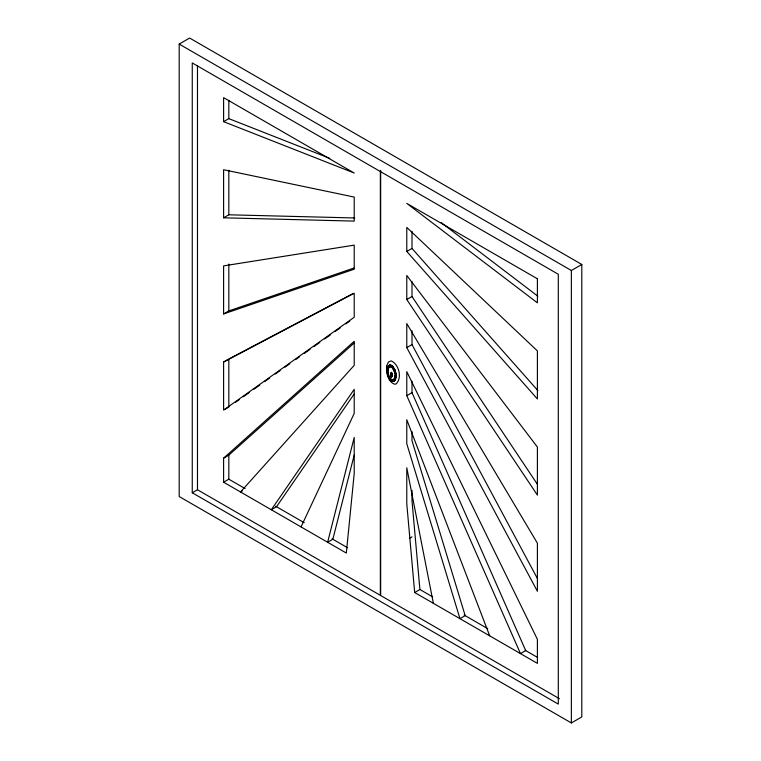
<?xml version="1.0" encoding="UTF-8"?>
<svg xmlns="http://www.w3.org/2000/svg" width="761" height="761" viewBox="0 0 761 761"><rect width="100%" height="100%" fill="white"/><g stroke="black" fill="none" stroke-linecap="round" stroke-linejoin="round"><path stroke-width="1.14" d="M391.915 375.706L391.905 373.603M391.963 374.859L391.877 376.295M391.763 375.592L391.658 376.619M387.054 370.74L387.225 368.657M387.168 370.674L387.768 367.154M388.005 369.656L388.005 372.928L389.699 377.741M395.168 375.43L394.103 379.273L392.467 379.967C387.958 378.131 386.502 371.358 388.947 367.373M395.844 377.827C396.319 373.451 395.178 368.353 391.525 365.584M391.506 372.272C389.746 373.908 391.677 381.404 391.763 374.326M391.278 377.485L391.905 376.058M391.297 372.49L391.506 377.351M354.179 455.154L332.852 539.254L327.63 542.27L354.217 437.432L354.217 473.485L346.322 553.057L223.601 482.208L223.601 458.17L354.217 341.289L354.217 365.328L240.514 491.977L242.255 490.969M387.206 368.828L387.682 367.011M301.042 526.916L354.217 413.394L354.217 389.356L271.306 509.746L276.528 506.731L354.046 394.179M391.81 373.185C391.278 371.121 390.754 377.247 391.763 376.828M387.653 367.221L389.356 365.08L391.639 365.337L392.8 366.45M388.253 368.419L389.699 366.802M394.683 380.624L396.11 375.839L394.873 369.523M395.511 379.368L393.76 381.318M223.601 458.17L228.823 455.154L354.141 343.011M388.357 366.022L389.404 365.261M235.596 402.265L239.468 399.515M243.339 396.766L249.142 392.638M253.984 389.204L259.786 385.076M264.628 381.632L269.461 378.198M275.263 374.07L280.105 370.636M284.937 367.192L289.779 363.758M295.582 359.63L299.454 356.88M304.295 353.437L310.098 349.309M313.97 346.559L319.772 342.431M324.605 338.997L330.417 334.869M335.249 331.425L340.091 327.991M345.894 323.863L349.765 321.113M179.196 44.081L189.641 38.05L581.804 264.467L581.804 716.919L571.359 722.95L179.196 496.533L179.196 44.081L571.359 270.497L581.804 264.467M223.601 121.655L354.217 173.032L223.601 97.627L223.601 121.655L228.823 118.64L329.808 158.355M223.601 217.808L354.217 221.109L354.217 197.07L223.601 169.732L223.601 217.808L228.823 214.792L354.693 217.969M223.601 313.951L354.217 269.175L354.217 245.137L223.601 265.884L223.601 313.951L228.823 310.935L353.855 268.072M406.783 251.453L406.783 227.415L537.399 350.897L537.399 398.973L406.783 251.453L412.005 248.438L412.005 231.268M223.601 362.027L354.217 293.213L354.217 317.251L223.601 410.103L223.601 362.027L228.823 359.011L228.823 407.087L224.476 409.599M406.783 299.53L406.783 275.492L537.399 447.049L537.399 495.116L406.783 299.53L412.005 296.514L412.005 281.637M406.783 347.606L406.783 323.568L537.399 543.192L537.399 591.268L406.783 347.606L412.005 344.59L412.005 330.854M391.506 377.056L391.725 372.738M192.257 492.767L558.298 704.096L558.298 274.264L192.257 62.935L192.257 492.767L197.48 489.751L380.338 595.321L380.338 171.425M223.601 482.208L228.823 479.192L245.147 488.61M412.005 392.657L525.708 650.598L520.486 653.613L406.783 395.672L412.005 392.657L412.005 381.213M409.399 538.388L412.005 536.876M433.37 603.321L406.783 467.787L406.783 503.839L414.678 592.524L419.901 589.509L432.695 596.89M229.87 358.46L353.171 293.499M389.29 365.328L390.488 365.109M389.584 366.878L390.583 366.688L392.467 367.772L394.103 370.35L394.921 373.794M392.676 381.47L393.875 381.251M390.364 365.175L391.639 365.518M390.46 366.754L392.353 367.839L394.559 372.062M391.639 381.004L392.8 381.404M391.525 381.071L393.932 381.442L395.606 379.501L396.215 375.896L395.606 371.587M275.701 506.255L304.219 522.721M332.11 538.826L347.606 547.768M464.096 615.021L487.744 628.672M525.233 650.322L537.647 657.485M414.678 592.524L537.399 663.373L537.399 639.345L406.783 371.644L406.783 395.672M559.411 698.712L380.662 595.511L380.662 170.426M441.142 222.545L537.922 296.238M390.46 378.949L392.353 380.034L393.979 379.349L394.921 377.056L395.045 373.727M390.364 380.139L391.639 381.175M412.005 248.438L537.903 390.621M392.828 366.288L394.807 369.608M389.29 378.74L390.46 380.224M391.278 372.405L391.573 373.328M412.005 296.514L537.342 484.205M412.005 344.59L537.58 578.836M388.481 376.904L387.32 372.766L389.404 378.674M388.357 376.98L389.356 378.797M489.694 635.835L406.783 419.711L406.783 443.749L459.958 618.664L465.18 615.649L412.005 440.733L412.005 431.573M391.582 372.785L391.639 373.889M391.839 373.071L391.915 374.393M419.901 589.509L412.005 500.824L412.005 490.36M387.064 370.617L387.206 372.833M391.725 373.708L391.696 375.192M571.359 270.497L571.359 722.95M228.823 100.328L228.823 118.64M228.823 170.236L228.823 214.792M228.823 264.038L228.823 310.935M228.823 455.154L228.823 479.192M197.48 65.855L197.48 489.751M386.702 366.098C386.065 372.624 387.749 381.575 394.54 384.2L396.081 383.982C402.388 377.941 399.021 364.281 391.23 360.876L388.357 362.093L386.702 366.098M537.399 278.792L406.783 203.387L537.399 302.83L537.399 278.792"/></g></svg>
